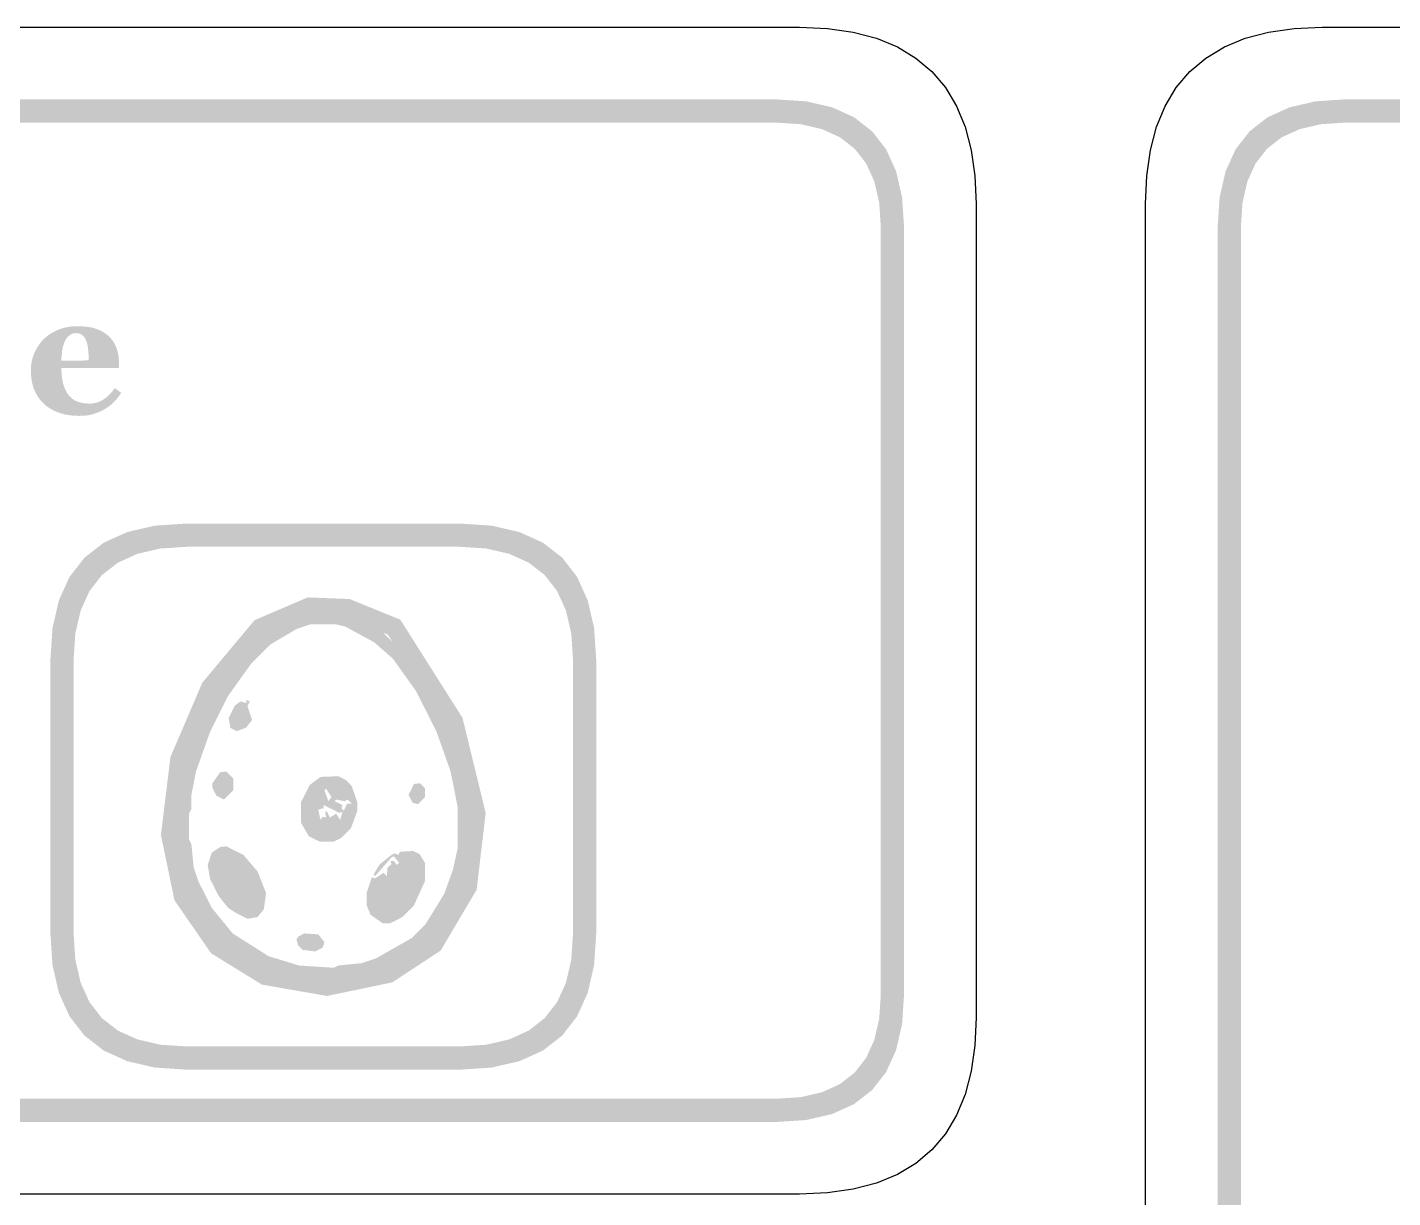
# Model space of a CAD drawing. Header units: millimetres. Extents: x 6 to 297, y 55 to 451.
# Drawn here: x 187.7 to 211.21, y 247.1 to 267.24 of the extents above; entities that cross this region are included whole.
import ezdxf

# ---------------------------------------------------------------- set-up
doc = ezdxf.new("R2010")
doc.units = ezdxf.units.MM
doc.layers.add('CUT', color=1, linetype='Continuous')
doc.layers.add('RASTER', color=7, linetype='Continuous')

msp = doc.modelspace()

# ---------------------------------------------------------------- hatches: boundary and pattern name
at = {"layer": 'RASTER'}
h = msp.add_hatch(color=7, dxfattribs=at)
h.paths.add_polyline_path([(141.2, 263.8), (141.234, 264.316), (141.337, 264.763), (141.509, 265.141), (141.75, 265.45), (142.059, 265.691), (142.438, 265.863), (142.884, 265.966), (143.4, 266), (200.6, 266), (201.116, 265.966), (201.563, 265.863), (201.941, 265.691), (202.25, 265.45), (202.491, 265.141), (202.663, 264.763), (202.766, 264.316), (202.8, 263.8), (202.8, 250.6), (202.766, 250.084), (202.663, 249.638), (202.491, 249.259), (202.25, 248.95), (201.941, 248.709), (201.563, 248.537), (201.116, 248.434), (200.6, 248.4), (143.4, 248.4), (142.884, 248.434), (142.438, 248.537), (142.059, 248.709), (141.75, 248.95), (141.509, 249.259), (141.337, 249.638), (141.234, 250.084), (141.2, 250.6)])
h.paths.add_polyline_path([(141.6, 263.8), (141.6, 250.6), (141.628, 250.178), (141.712, 249.813), (141.853, 249.503), (142.05, 249.25), (142.303, 249.053), (142.613, 248.912), (142.978, 248.828), (143.4, 248.8), (200.6, 248.8), (201.022, 248.828), (201.388, 248.912), (201.697, 249.053), (201.95, 249.25), (202.147, 249.503), (202.288, 249.813), (202.372, 250.178), (202.4, 250.6), (202.4, 263.8), (202.372, 264.222), (202.288, 264.588), (202.147, 264.897), (201.95, 265.15), (201.697, 265.347), (201.388, 265.488), (201.022, 265.572), (200.6, 265.6), (143.4, 265.6), (142.978, 265.572), (142.613, 265.488), (142.303, 265.347), (142.05, 265.15), (141.853, 264.897), (141.712, 264.588), (141.628, 264.222), (141.6, 263.8)], flags=0)
h = msp.add_hatch(color=7, dxfattribs=at)
h.paths.add_polyline_path([(208.2, 263.8), (208.234, 264.316), (208.337, 264.763), (208.509, 265.141), (208.75, 265.45), (209.059, 265.691), (209.438, 265.863), (209.884, 265.966), (210.4, 266), (266.489, 266), (267.005, 265.966), (267.452, 265.863), (267.83, 265.691), (268.139, 265.45), (268.38, 265.141), (268.552, 264.763), (268.655, 264.316), (268.689, 263.8), (268.689, 228.8), (268.655, 228.284), (268.552, 227.837), (268.38, 227.459), (268.139, 227.15), (267.83, 226.909), (267.452, 226.738), (267.005, 226.634), (266.489, 226.6), (210.4, 226.6), (209.884, 226.634), (209.438, 226.737), (209.059, 226.909), (208.75, 227.15), (208.509, 227.459), (208.337, 227.837), (208.234, 228.284), (208.2, 228.8)])
h.paths.add_polyline_path([(208.6, 263.8), (208.6, 228.8), (208.628, 228.378), (208.712, 228.013), (208.853, 227.703), (209.05, 227.45), (209.303, 227.253), (209.613, 227.112), (209.978, 227.028), (210.4, 227), (266.489, 227), (266.911, 227.028), (267.277, 227.113), (267.586, 227.253), (267.839, 227.45), (268.036, 227.703), (268.177, 228.013), (268.261, 228.378), (268.289, 228.8), (268.289, 263.8), (268.261, 264.222), (268.177, 264.588), (268.036, 264.897), (267.839, 265.15), (267.586, 265.347), (267.277, 265.488), (266.911, 265.572), (266.489, 265.6), (210.4, 265.6), (209.978, 265.572), (209.613, 265.488), (209.303, 265.347), (209.05, 265.15), (208.853, 264.897), (208.712, 264.588), (208.628, 264.222), (208.6, 263.8)], flags=0)
h = msp.add_hatch(color=7, dxfattribs=at)
h.paths.add_polyline_path([(189.32, 260.95), (189.306, 260.929), (189.293, 260.909), (189.278, 260.889), (189.263, 260.869), (189.247, 260.849), (189.231, 260.83), (189.214, 260.811), (189.196, 260.793), (189.177, 260.774), (189.158, 260.757), (189.139, 260.74), (189.118, 260.724), (189.097, 260.708), (189.076, 260.694), (189.054, 260.679), (189.031, 260.666), (189.006, 260.652), (188.982, 260.64), (188.957, 260.628), (188.932, 260.617), (188.907, 260.607), (188.883, 260.598), (188.858, 260.589), (188.833, 260.582), (188.807, 260.575), (188.78, 260.569), (188.753, 260.564), (188.725, 260.56), (188.695, 260.557), (188.665, 260.555), (188.634, 260.554), (188.602, 260.553), (188.549, 260.554), (188.497, 260.557), (188.448, 260.562), (188.4, 260.569), (188.354, 260.577), (188.31, 260.588), (188.268, 260.6), (188.228, 260.615), (188.189, 260.631), (188.152, 260.648), (188.117, 260.667), (188.084, 260.687), (188.052, 260.708), (188.022, 260.731), (187.994, 260.755), (187.968, 260.78), (187.943, 260.807), (187.92, 260.835), (187.898, 260.863), (187.878, 260.894), (187.86, 260.925), (187.843, 260.957), (187.828, 260.991), (187.814, 261.026), (187.803, 261.061), (187.792, 261.098), (187.784, 261.135), (187.777, 261.173), (187.771, 261.212), (187.767, 261.251), (187.765, 261.291), (187.764, 261.332), (187.765, 261.37), (187.767, 261.406), (187.772, 261.443), (187.778, 261.479), (187.785, 261.514), (187.795, 261.55), (187.806, 261.584), (187.819, 261.619), (187.833, 261.653), (187.849, 261.685), (187.867, 261.717), (187.885, 261.748), (187.906, 261.778), (187.927, 261.807), (187.95, 261.835), (187.975, 261.863), (188.001, 261.888), (188.028, 261.912), (188.057, 261.935), (188.087, 261.957), (188.12, 261.977), (188.154, 261.996), (188.189, 262.014), (188.226, 262.031), (188.265, 262.046), (188.304, 262.059), (188.345, 262.07), (188.387, 262.079), (188.43, 262.087), (188.474, 262.092), (188.519, 262.095), (188.565, 262.096), (188.615, 262.095), (188.663, 262.092), (188.709, 262.089), (188.752, 262.083), (188.793, 262.076), (188.832, 262.068), (188.868, 262.057), (188.902, 262.046), (188.934, 262.033), (188.965, 262.019), (188.995, 262.003), (189.023, 261.986), (189.049, 261.969), (189.074, 261.95), (189.098, 261.929), (189.12, 261.908), (189.141, 261.887), (189.159, 261.864), (189.177, 261.841), (189.193, 261.817), (189.207, 261.792), (189.22, 261.766), (189.232, 261.739), (189.242, 261.711), (189.251, 261.683), (189.259, 261.654), (189.265, 261.624), (189.271, 261.595), (189.275, 261.565), (189.278, 261.535), (189.279, 261.504), (189.28, 261.473), (189.28, 261.378), (188.29, 261.378), (188.292, 261.305), (188.297, 261.237), (188.306, 261.173), (188.319, 261.113), (188.335, 261.059), (188.355, 261.008), (188.378, 260.962), (188.406, 260.921), (188.437, 260.884), (188.472, 260.852), (188.511, 260.825), (188.555, 260.803), (188.603, 260.786), (188.656, 260.774), (188.712, 260.767), (188.773, 260.764), (188.807, 260.765), (188.84, 260.769), (188.873, 260.775), (188.904, 260.783), (188.934, 260.794), (188.964, 260.806), (188.993, 260.822), (189.021, 260.84), (189.048, 260.859), (189.074, 260.88), (189.099, 260.902), (189.123, 260.925), (189.145, 260.95), (189.167, 260.975), (189.188, 261.002), (189.208, 261.031)])
h.paths.add_polyline_path([(188.76, 261.507), (188.76, 261.529), (188.759, 261.551), (188.759, 261.573), (188.758, 261.596), (188.757, 261.618), (188.755, 261.641), (188.753, 261.664), (188.751, 261.687), (188.749, 261.709), (188.746, 261.731), (188.743, 261.751), (188.739, 261.771), (188.735, 261.789), (188.731, 261.806), (188.726, 261.823), (188.72, 261.838), (188.714, 261.854), (188.707, 261.87), (188.699, 261.885), (188.691, 261.898), (188.682, 261.911), (188.673, 261.922), (188.663, 261.932), (188.652, 261.942), (188.641, 261.95), (188.629, 261.957), (188.617, 261.963), (188.603, 261.968), (188.589, 261.972), (188.575, 261.975), (188.559, 261.976), (188.543, 261.977), (188.516, 261.975), (188.49, 261.97), (188.465, 261.961), (188.442, 261.948), (188.42, 261.932), (188.4, 261.913), (188.381, 261.889), (188.363, 261.863), (188.347, 261.832), (188.333, 261.797), (188.321, 261.758), (188.311, 261.715), (188.303, 261.668), (188.297, 261.616), (188.292, 261.561), (188.29, 261.501)], flags=0)
h = msp.add_hatch(color=7, dxfattribs=at)
h.paths.add_polyline_path([(188.1, 256.35), (188.137, 256.901), (188.247, 257.378), (188.43, 257.782), (188.688, 258.112), (189.018, 258.37), (189.422, 258.553), (189.899, 258.663), (190.45, 258.7), (195.15, 258.7), (195.701, 258.663), (196.178, 258.553), (196.582, 258.37), (196.913, 258.113), (197.17, 257.782), (197.353, 257.378), (197.463, 256.901), (197.5, 256.35), (197.5, 251.65), (197.463, 251.099), (197.353, 250.622), (197.17, 250.218), (196.913, 249.887), (196.582, 249.63), (196.178, 249.447), (195.701, 249.337), (195.15, 249.3), (190.45, 249.3), (189.899, 249.337), (189.422, 249.447), (189.018, 249.63), (188.687, 249.888), (188.43, 250.218), (188.247, 250.622), (188.137, 251.099), (188.1, 251.65)])
h.paths.add_polyline_path([(188.5, 256.35), (188.5, 251.65), (188.53, 251.193), (188.622, 250.797), (188.774, 250.462), (188.987, 250.188), (189.262, 249.974), (189.597, 249.822), (189.993, 249.73), (190.45, 249.7), (195.15, 249.7), (195.607, 249.73), (196.003, 249.822), (196.338, 249.974), (196.612, 250.188), (196.826, 250.462), (196.978, 250.797), (197.07, 251.193), (197.1, 251.65), (197.1, 256.35), (197.07, 256.807), (196.978, 257.203), (196.826, 257.538), (196.613, 257.812), (196.338, 258.026), (196.003, 258.178), (195.607, 258.27), (195.15, 258.3), (190.45, 258.3), (189.993, 258.27), (189.597, 258.178), (189.262, 258.026), (188.987, 257.813), (188.774, 257.538), (188.622, 257.203), (188.53, 256.807), (188.5, 256.35)], flags=0)
h = msp.add_hatch(color=7, dxfattribs=at)
h.paths.add_polyline_path([(192.529, 257.428), (193.252, 257.401), (194.126, 257.045), (195.197, 255.355), (195.596, 253.718), (195.44, 252.397), (194.821, 251.351), (193.988, 250.803), (192.863, 250.569), (191.741, 250.765), (190.866, 251.305), (190.237, 252.216), (190.004, 253.339), (190.167, 254.679), (190.716, 255.96), (191.616, 257.037)])
h.paths.add_polyline_path([(192.589, 257.105), (191.812, 256.773), (190.992, 255.791), (190.479, 254.595), (190.328, 253.353), (190.537, 252.344), (191.091, 251.542), (191.857, 251.069), (192.858, 250.895), (193.864, 251.104), (194.583, 251.577), (195.13, 252.501), (195.272, 253.698), (194.899, 255.229), (193.911, 256.788), (193.184, 257.083), (192.589, 257.105)], flags=0)
h = msp.add_hatch(color=7, dxfattribs=at)
h.paths.add_polyline_path([(192.51, 257.154), (193.102, 257.166), (193.343, 257.085), (193.837, 256.816), (194.28, 256.374), (194.561, 255.972), (194.871, 255.397), (195.152, 254.673), (195.313, 253.989), (195.313, 253.024), (195.273, 252.823), (195.072, 252.22), (194.883, 251.886), (194.4, 251.363), (194.159, 251.202), (193.785, 251.013), (193.182, 250.853), (192.458, 250.853), (192.257, 250.893), (191.775, 251.054), (191.36, 251.283), (190.999, 251.564), (190.757, 251.846), (190.407, 252.542), (190.287, 253.024), (190.287, 253.909), (190.327, 253.989), (190.367, 254.391), (190.488, 254.793), (190.838, 255.61), (191.159, 256.132), (191.602, 256.655), (192.044, 256.977)])
h.paths.add_polyline_path([(192.579, 256.965), (192.338, 256.884), (191.883, 256.615), (191.561, 256.293), (191.159, 255.73), (190.85, 255.115), (190.608, 254.432), (190.528, 254.029), (190.528, 253.788), (190.488, 253.708), (190.488, 253.265), (190.528, 253.185), (190.568, 252.783), (190.649, 252.542), (190.878, 252.087), (191.24, 251.645), (191.855, 251.255), (192.378, 251.094), (192.981, 251.054), (193.061, 251.094), (193.463, 251.134), (193.705, 251.215), (194.32, 251.564), (194.561, 251.806), (194.883, 252.328), (195.032, 252.743), (195.112, 253.105), (195.112, 253.828), (194.992, 254.432), (194.75, 255.115), (194.4, 255.811), (193.998, 256.374), (193.677, 256.655), (193.182, 256.925), (193.021, 256.965)], flags=0)
h.paths.add_polyline_path([(191.465, 255.666), (191.533, 255.638), (191.493, 255.557), (191.574, 255.316), (191.465, 255.183), (191.304, 255.127), (191.2, 255.183), (191.171, 255.356), (191.28, 255.57), (191.372, 255.638), (191.481, 255.61)], flags=0)
h.paths.add_polyline_path([(191.023, 254.419), (191.131, 254.432), (191.252, 254.311), (191.252, 254.11), (191.091, 253.949), (190.958, 254.017), (190.89, 254.15), (190.89, 254.23)], flags=0)
h.paths.add_polyline_path([(192.752, 254.339), (193.061, 254.351), (193.194, 254.283), (193.291, 254.178), (193.383, 253.909), (193.383, 253.748), (193.275, 253.454), (193.114, 253.294), (192.981, 253.225), (192.74, 253.225), (192.551, 253.318), (192.418, 253.547), (192.418, 253.909), (192.567, 254.202)], flags=0)
h.paths.add_polyline_path([(194.36, 254.218), (194.469, 254.23), (194.549, 254.15), (194.549, 253.989), (194.429, 253.869), (194.336, 253.897), (194.268, 254.029)], flags=0)
h.paths.add_polyline_path([(192.848, 254.138), (192.82, 254.11), (192.888, 253.921), (192.941, 253.989)], flags=0)
h.paths.add_polyline_path([(193.021, 253.949), (192.993, 253.921), (193.13, 253.856), (193.114, 253.8), (193.154, 253.76), (193.21, 253.881), (193.291, 253.881), (193.222, 253.949), (193.17, 253.921)], flags=0)
h.paths.add_polyline_path([(192.808, 253.856), (192.808, 253.8), (192.712, 253.776), (192.752, 253.599), (192.792, 253.655), (192.848, 253.639), (192.832, 253.736), (192.86, 253.748), (192.913, 253.639), (193.021, 253.708), (193.09, 253.599), (193.13, 253.736), (193.073, 253.72)], flags=0)
h.paths.add_polyline_path([(191.023, 253.133), (191.131, 253.145), (191.425, 252.996), (191.666, 252.714), (191.815, 252.34), (191.775, 252.059), (191.666, 251.926), (191.493, 251.898), (191.28, 252.007), (191.159, 252.087), (190.999, 252.288), (190.85, 252.582), (190.81, 252.823), (190.878, 253.036)], flags=0)
h.paths.add_polyline_path([(194.119, 253.052), (194.348, 253.064), (194.457, 253.012), (194.549, 252.863), (194.549, 252.542), (194.36, 252.127), (194.159, 251.926), (193.946, 251.818), (193.825, 251.818), (193.612, 251.967), (193.544, 252.139), (193.544, 252.34), (193.636, 252.61), (193.693, 252.594), (193.837, 252.69), (193.894, 252.634), (193.906, 252.783), (193.974, 252.835), (193.958, 252.891), (194.014, 252.891), (194.067, 252.823), (194.107, 252.863), (194.014, 252.972), (193.974, 252.956), (193.693, 252.634), (193.665, 252.662), (193.773, 252.835), (193.974, 252.996), (194.026, 253.024), (194.095, 252.996)], flags=0)
h.paths.add_polyline_path([(192.47, 251.645), (192.712, 251.629), (192.82, 251.496), (192.792, 251.404), (192.659, 251.335), (192.446, 251.363), (192.366, 251.444), (192.338, 251.536), (192.366, 251.589)], flags=0)

# ---------------------------------------------------------------- linework, layer by layer
at = {"layer": 'CUT'}
for points in [[(142.999, 267.24), (201.001, 267.24), (201.483, 267.219), (201.925, 267.156), (202.325, 267.051), (202.685, 266.903), (203.003, 266.712), (203.278, 266.478), (203.512, 266.203), (203.703, 265.885), (203.851, 265.525), (203.956, 265.125), (204.019, 264.683), (204.04, 264.201), (204.04, 250.199), (204.019, 249.717), (203.956, 249.275), (203.851, 248.875), (203.703, 248.515), (203.512, 248.197), (203.278, 247.922), (203.003, 247.688), (202.685, 247.497), (202.325, 247.349), (201.925, 247.244), (201.483, 247.181), (201.001, 247.16), (142.999, 247.16)], [(206.96, 228.399), (206.96, 264.201), (206.981, 264.683), (207.044, 265.125), (207.149, 265.525), (207.297, 265.885), (207.488, 266.203), (207.722, 266.478), (207.997, 266.712), (208.315, 266.903), (208.675, 267.051), (209.075, 267.156), (209.517, 267.219), (209.999, 267.24), (266.89, 267.24)]]:
    msp.add_lwpolyline(points, dxfattribs=at)

doc.saveas('drawing.dxf')
